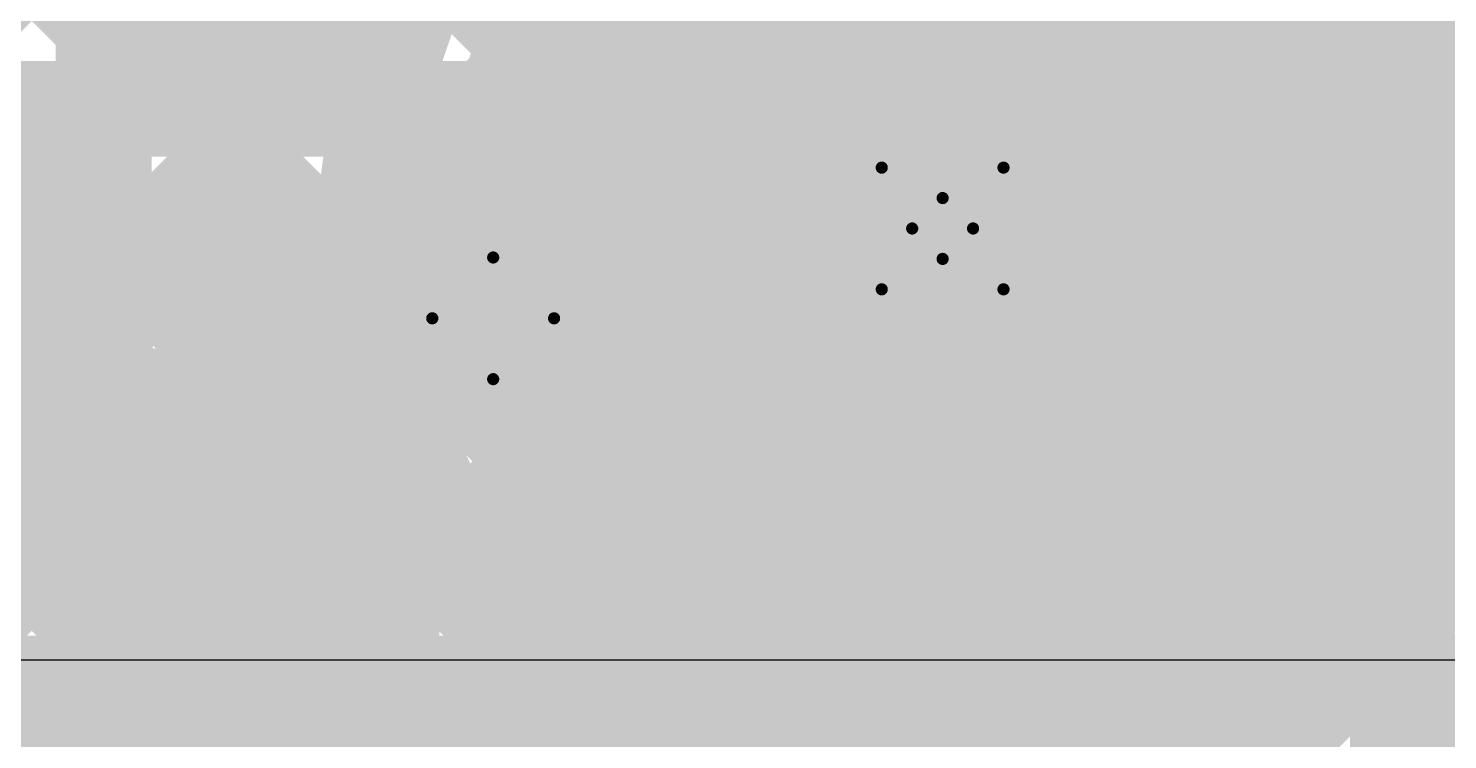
# Model space of a CAD drawing. Header units: millimetres. Extents: x 13 to 259, y -2 to 326.
# Drawn here: x 71.69 to 77.61, y 126.97 to 129.94 of the extents above; entities that cross this region are included whole.
import ezdxf

# ---------------------------------------------------------------- set-up
doc = ezdxf.new("R2010")
doc.units = ezdxf.units.MM
for name, color, linetype in [('BottomLayer', 5, 'Continuous'), ('BottomSolder', 6, 'Continuous'), ('ConnectLayer', 7, 'Continuous'), ('DrillDrawing', 1, 'Continuous'), ('Mechanical2', 216, 'Continuous'), ('Mechanical34', 56, 'Continuous'), ('Mechanical8', 56, 'Continuous'), ('MidLayer1', 16, 'Continuous'), ('MidLayer2', 76, 'Continuous'), ('MidLayer3', 90, 'Continuous'), ('MidLayer4', 156, 'Continuous'), ('MidLayer5', 130, 'Continuous'), ('MidLayer6', 216, 'Continuous'), ('MultiLayer', 9, 'Continuous'), ('TopLayer', 1, 'Continuous'), ('TopSolder', 216, 'Continuous')]:
    doc.layers.add(name, color=color, linetype=linetype)

# ---------------------------------------------------------------- blocks, each defined once
blk = doc.blocks.new('MTG240_400_176')
at = {"layer": 'BottomLayer', "const_width": 2}
blk.add_lwpolyline([(-1, 0, 1), (1, 0, 1)], format="xyb", close=True, dxfattribs=at)
at = {"layer": 'BottomSolder', "const_width": 2.1016}
blk.add_lwpolyline([(-1.0508, 0, 1), (1.0508, 0, 1)], format="xyb", close=True, dxfattribs=at)
at = {"layer": 'MidLayer1', "const_width": 2}
blk.add_lwpolyline([(-1, 0, 1), (1, 0, 1)], format="xyb", close=True, dxfattribs=at)
at = {"layer": 'MidLayer2', "const_width": 2}
blk.add_lwpolyline([(-1, 0, 1), (1, 0, 1)], format="xyb", close=True, dxfattribs=at)
at = {"layer": 'MidLayer3', "const_width": 2}
blk.add_lwpolyline([(-1, 0, 1), (1, 0, 1)], format="xyb", close=True, dxfattribs=at)
at = {"layer": 'MidLayer4', "const_width": 2}
blk.add_lwpolyline([(-1, 0, 1), (1, 0, 1)], format="xyb", close=True, dxfattribs=at)
at = {"layer": 'MidLayer5', "const_width": 2}
blk.add_lwpolyline([(-1, 0, 1), (1, 0, 1)], format="xyb", close=True, dxfattribs=at)
at = {"layer": 'MidLayer6', "const_width": 2}
blk.add_lwpolyline([(-1, 0, 1), (1, 0, 1)], format="xyb", close=True, dxfattribs=at)
at = {"layer": 'MultiLayer', "const_width": 2}
blk.add_lwpolyline([(-1, 0, 1), (1, 0, 1)], format="xyb", close=True, dxfattribs=at)
at = {"layer": 'TopLayer', "const_width": 2}
blk.add_lwpolyline([(-1, 0, 1), (1, 0, 1)], format="xyb", close=True, dxfattribs=at)
at = {"layer": 'TopSolder', "const_width": 2.1016}
blk.add_lwpolyline([(-1.0508, 0, 1), (1.0508, 0, 1)], format="xyb", close=True, dxfattribs=at)
blk = doc.blocks.new('MTG270_500_188')
at = {"layer": 'BottomLayer', "const_width": 2.5}
blk.add_lwpolyline([(-1.25, 0, 1), (1.25, 0, 1)], format="xyb", close=True, dxfattribs=at)
at = {"layer": 'BottomSolder', "const_width": 2.6016}
blk.add_lwpolyline([(-1.3008, 0, 1), (1.3008, 0, 1)], format="xyb", close=True, dxfattribs=at)
at = {"layer": 'MidLayer1', "const_width": 2.5}
blk.add_lwpolyline([(-1.25, 0, 1), (1.25, 0, 1)], format="xyb", close=True, dxfattribs=at)
at = {"layer": 'MidLayer2', "const_width": 2.5}
blk.add_lwpolyline([(-1.25, 0, 1), (1.25, 0, 1)], format="xyb", close=True, dxfattribs=at)
at = {"layer": 'MidLayer3', "const_width": 2.5}
blk.add_lwpolyline([(-1.25, 0, 1), (1.25, 0, 1)], format="xyb", close=True, dxfattribs=at)
at = {"layer": 'MidLayer4', "const_width": 2.5}
blk.add_lwpolyline([(-1.25, 0, 1), (1.25, 0, 1)], format="xyb", close=True, dxfattribs=at)
at = {"layer": 'MidLayer5', "const_width": 2.5}
blk.add_lwpolyline([(-1.25, 0, 1), (1.25, 0, 1)], format="xyb", close=True, dxfattribs=at)
at = {"layer": 'MidLayer6', "const_width": 2.5}
blk.add_lwpolyline([(-1.25, 0, 1), (1.25, 0, 1)], format="xyb", close=True, dxfattribs=at)
at = {"layer": 'MultiLayer', "const_width": 2.5}
blk.add_lwpolyline([(-1.25, 0, 1), (1.25, 0, 1)], format="xyb", close=True, dxfattribs=at)
at = {"layer": 'TopLayer', "const_width": 2.5}
blk.add_lwpolyline([(-1.25, 0, 1), (1.25, 0, 1)], format="xyb", close=True, dxfattribs=at)
at = {"layer": 'TopSolder', "const_width": 2.6016}
blk.add_lwpolyline([(-1.3008, 0, 1), (1.3008, 0, 1)], format="xyb", close=True, dxfattribs=at)

msp = doc.modelspace()

# ---------------------------------------------------------------- linework, layer by layer
at = {"layer": 'BottomLayer', "const_width": 0.3}
msp.add_lwpolyline([(73.4751, 128.725, 1), (73.7751, 128.725, 1)], format="xyb", close=True, dxfattribs=at)
at = {"layer": 'ConnectLayer', "const_width": 0.4}
for points in [[(68.24, 125.9399), (78.6601, 136.36)], [(68.24, 125.0914), (79.5087, 136.36)], [(68.24, 126.7884), (77.8116, 136.36)], [(68.3283, 124.3311), (80.3572, 136.36)], [(68.5655, 123.7198), (81.2057, 136.36)], [(68.9093, 123.215), (82.0542, 136.36)], [(68.9835, 136.36), (82.1551, 123.1884)], [(69.3464, 122.8036), (82.9028, 136.36)], [(69.832, 136.36), (83.952, 122.24)], [(69.8787, 122.4874), (83.7513, 136.36)], [(70.5253, 122.2855), (84.5998, 136.36)], [(70.6805, 136.36), (84.0238, 123.0168)], [(71.3284, 122.24), (85.4484, 136.36)], [(71.5291, 136.36), (84.5491, 123.34)], [(71.9999, 122.24), (71.9999, 136.36)], [(72.1769, 122.24), (86.2969, 136.36)], [(72.5999, 122.24), (72.5999, 136.36)], [(73.1999, 122.24), (73.1999, 136.36)], [(73.7999, 122.24), (73.7999, 136.36)], [(74.3999, 123.2956), (74.3999, 136.36)], [(74.9998, 123.1068), (74.9998, 136.36)], [(75.5998, 122.24), (75.5998, 136.36)], [(76.1998, 123.2053), (76.1998, 136.36)], [(76.7998, 123.2955), (76.7998, 136.36)], [(77.3998, 122.24), (77.3998, 136.36)], [(68.24, 136.255), (82.0379, 122.4571)], [(68.24, 135.4064), (80.3437, 123.3027)], [(68.24, 134.5579), (79.9658, 122.8321)], [(68.24, 133.7094), (78.6127, 123.3367)], [(68.24, 132.8609), (78.0453, 123.0555)], [(68.24, 132.0123), (78.0123, 122.24)], [(68.24, 131.1638), (76.1991, 123.2047)], [(70.8835, 131.0658), (73.0189, 128.9304)], [(70.8835, 131.0658), (73.0189, 128.9304)], [(73.0254, 122.24), (81.61, 130.8247)], [(68.24, 126.7884), (72.0123, 130.5607)], [(68.24, 126.7884), (72.0123, 130.5607)], [(70.6362, 130.4647), (75.0294, 126.0714)], [(70.6362, 130.4647), (75.0294, 126.0714)], [(71.6175, 129.3173), (72.6539, 130.3538)], [(71.6175, 129.3173), (72.6539, 130.3538)], [(68.24, 130.3153), (76.0292, 122.5261)], [(72.4618, 130.3362), (73.1584, 129.6395)], [(72.4618, 130.3362), (73.1584, 129.6395)], [(72.002, 128.8534), (73.3801, 130.2314)], [(72.002, 128.8534), (73.3801, 130.2314)], [(68.24, 129.5997), (81.5107, 129.5997)], [(71.1713, 127.1742), (73.097, 129.0999)], [(71.1713, 127.1742), (73.097, 129.0999)], [(68.24, 128.9997), (81.5107, 128.9997)], [(68.24, 128.3997), (81.5107, 128.3997)], [(71.8973, 128.3551), (73.392, 126.8604)], [(71.8973, 128.3551), (73.392, 126.8604)], [(71.821, 126.9753), (73.1462, 128.3005)], [(71.821, 126.9753), (73.1462, 128.3005)], [(71.3161, 128.0877), (72.6955, 126.7083)], [(71.3161, 128.0877), (72.6955, 126.7083)], [(68.24, 127.7997), (81.5107, 127.7997)], [(72.3394, 126.6452), (73.485, 127.7908)], [(72.3394, 126.6452), (73.485, 127.7908)], [(73.3996, 126.8568), (73.8737, 127.331)], [(73.3996, 126.8568), (73.8737, 127.331)], [(76.1393, 126.2024), (77.3009, 127.364)], [(76.1393, 126.2024), (77.3009, 127.364)], [(77.1459, 127.3491), (77.6689, 126.8261)], [(77.1459, 127.3491), (77.6689, 126.8261)], [(68.24, 127.1997), (81.5107, 127.1997)], [(73.0254, 122.24), (77.8815, 127.0961)], [(73.0254, 122.24), (77.8815, 127.0961)], [(73.7337, 126.3425), (74.3704, 126.9791)], [(73.7337, 126.3425), (74.3704, 126.9791)], [(76.6541, 126.9923), (77.3949, 126.2516)], [(76.6541, 126.9923), (77.3949, 126.2516)]]:
    msp.add_lwpolyline(points, dxfattribs=at)
for points in [[(76.3199, 131.3588, -0.758253), (81.703, 129.85)], [(76.3199, 131.3588, -0.758253), (81.703, 129.85)], [(73.0971, 129.0867, -0.245444), (74.1164, 131.0647)], [(73.0971, 129.0867, -0.245444), (74.1164, 131.0647)], [(81.703, 129.85, -0.595391), (77.2157, 127.4175)], [(81.703, 129.85, -0.595391), (77.2157, 127.4175)], [(73.2768, 128.1881, -0.421622), (73.0971, 129.0867)], [(73.2768, 128.1881, -0.421622), (73.0971, 129.0867)], [(75.1292, 126.7258, -0.262433), (73.2768, 128.1881)], [(75.1292, 126.7258, -0.262433), (73.2768, 128.1881)], [(77.2157, 127.4175, -0.149968), (75.9768, 126.7448)], [(77.2157, 127.4175, -0.149968), (75.9768, 126.7448)], [(73.203, 124.8, -5.295027), (72.5638, 126.4321)], [(73.203, 124.8, -5.295027), (72.5638, 126.4321)], [(72.5638, 126.4321, -0.912696), (73.734, 126.325)], [(72.5638, 126.4321, -0.912696), (73.734, 126.325)]]:
    msp.add_lwpolyline(points, format="xyb", dxfattribs=at)
at = {"layer": 'ConnectLayer'}
for points, const_width in [([(73.0584, 129.6395, 1), (73.2584, 129.6395, 1)], 0.2), ([(73.0584, 129.6395, 1), (73.2584, 129.6395, 1)], 0.2), ([(72.015, 128.725, 1), (70.7351, 128.725, 1)], 0.4), ([(72.015, 128.725, 1), (70.7351, 128.725, 1)], 0.4), ([(71.5175, 129.3173, 1), (71.7175, 129.3173, 1)], 0.2), ([(71.5175, 129.3173, 1), (71.7175, 129.3173, 1)], 0.2), ([(72.997, 129.0999, 1), (73.197, 129.0999, 1)], 0.2), ([(72.997, 129.0999, 1), (73.197, 129.0999, 1)], 0.2), ([(72.9971, 129.0867, 1), (73.1971, 129.0867, 1)], 0.2), ([(72.9971, 129.0867, 1), (73.1971, 129.0867, 1)], 0.2), ([(72.9971, 129.0867, 1), (73.1971, 129.0867, 1)], 0.2), ([(72.9971, 129.0867, 1), (73.1971, 129.0867, 1)], 0.2), ([(72.9189, 128.9304, 1), (73.1189, 128.9304, 1)], 0.2), ([(72.9189, 128.9304, 1), (73.1189, 128.9304, 1)], 0.2), ([(71.902, 128.8534, 1), (72.102, 128.8534, 1)], 0.2), ([(71.902, 128.8534, 1), (72.102, 128.8534, 1)], 0.2), ([(71.915, 128.725, 1), (72.115, 128.725, 1)], 0.2), ([(71.915, 128.725, 1), (72.115, 128.725, 1)], 0.2), ([(71.7973, 128.3551, 1), (71.9973, 128.3551, 1)], 0.2), ([(71.7973, 128.3551, 1), (71.9973, 128.3551, 1)], 0.2), ([(73.0462, 128.3005, 1), (73.2462, 128.3005, 1)], 0.2), ([(73.0462, 128.3005, 1), (73.2462, 128.3005, 1)], 0.2), ([(73.1768, 128.1881, 1), (73.3768, 128.1881, 1)], 0.2), ([(73.1768, 128.1881, 1), (73.3768, 128.1881, 1)], 0.2), ([(73.1768, 128.1881, 1), (73.3768, 128.1881, 1)], 0.2), ([(73.1768, 128.1881, 1), (73.3768, 128.1881, 1)], 0.2), ([(73.385, 127.7908, 1), (73.585, 127.7908, 1)], 0.2), ([(73.385, 127.7908, 1), (73.585, 127.7908, 1)], 0.2), ([(77.1157, 127.4175, 1), (77.3157, 127.4175, 1)], 0.2), ([(77.1157, 127.4175, 1), (77.3157, 127.4175, 1)], 0.2), ([(77.1157, 127.4175, 1), (77.3157, 127.4175, 1)], 0.2), ([(77.1157, 127.4175, 1), (77.3157, 127.4175, 1)], 0.2), ([(73.7737, 127.331, 1), (73.9737, 127.331, 1)], 0.2), ([(73.7737, 127.331, 1), (73.9737, 127.331, 1)], 0.2), ([(77.0459, 127.3491, 1), (77.2459, 127.3491, 1)], 0.2), ([(77.0459, 127.3491, 1), (77.2459, 127.3491, 1)], 0.2), ([(77.2009, 127.364, 1), (77.4009, 127.364, 1)], 0.2), ([(77.2009, 127.364, 1), (77.4009, 127.364, 1)], 0.2), ([(71.721, 126.9753, 1), (71.921, 126.9753, 1)], 0.2), ([(71.721, 126.9753, 1), (71.921, 126.9753, 1)], 0.2), ([(74.2704, 126.9791, 1), (74.4704, 126.9791, 1)], 0.2), ([(74.2704, 126.9791, 1), (74.4704, 126.9791, 1)], 0.2), ([(76.5541, 126.9923, 1), (76.7541, 126.9923, 1)], 0.2), ([(76.5541, 126.9923, 1), (76.7541, 126.9923, 1)], 0.2), ([(78.5703, 126.325, 1), (77.3903, 126.325, 1)], 0.4), ([(78.5703, 126.325, 1), (77.3903, 126.325, 1)], 0.4), ([(73.292, 126.8604, 1), (73.492, 126.8604, 1)], 0.2), ([(73.292, 126.8604, 1), (73.492, 126.8604, 1)], 0.2), ([(73.2996, 126.8568, 1), (73.4996, 126.8568, 1)], 0.2), ([(73.2996, 126.8568, 1), (73.4996, 126.8568, 1)], 0.2), ([(77.5689, 126.8261, 1), (77.7689, 126.8261, 1)], 0.2), ([(77.5689, 126.8261, 1), (77.7689, 126.8261, 1)], 0.2)]:
    msp.add_lwpolyline(points, format="xyb", close=True, dxfattribs=dict(at, const_width=const_width))
at = {"layer": 'DrillDrawing', "const_width": 0.0508}
for points in [[(75.246, 129.354), (75.5, 129.227)], [(75.246, 129.354), (75.373, 129.1)], [(75.5, 129.227), (75.754, 129.354)], [(75.627, 129.1), (75.754, 129.354)], [(75.246, 128.846), (75.373, 129.1)], [(75.627, 129.1), (75.754, 128.846)], [(73.3711, 128.725), (73.6251, 128.979)], [(73.6251, 128.979), (73.8791, 128.725)], [(75.246, 128.846), (75.5, 128.973)], [(75.5, 128.973), (75.754, 128.846)], [(73.3711, 128.725), (73.6251, 128.471)], [(73.6251, 128.471), (73.8791, 128.725)]]:
    msp.add_lwpolyline(points, dxfattribs=at)
at = {"layer": 'DrillDrawing', "const_width": 0.0254}
for points in [[(75.2333, 129.354, 1), (75.2587, 129.354, 1)], [(75.2333, 129.354, 1), (75.2587, 129.354, 1)], [(75.7413, 129.354, 1), (75.7667, 129.354, 1)], [(75.7413, 129.354, 1), (75.7667, 129.354, 1)], [(75.4873, 129.227, 1), (75.5127, 129.227, 1)], [(75.4873, 129.227, 1), (75.5127, 129.227, 1)], [(75.3603, 129.1, 1), (75.3857, 129.1, 1)], [(75.3603, 129.1, 1), (75.3857, 129.1, 1)], [(75.6143, 129.1, 1), (75.6397, 129.1, 1)], [(75.6143, 129.1, 1), (75.6397, 129.1, 1)], [(73.6124, 128.979, 1), (73.6378, 128.979, 1)], [(73.6124, 128.979, 1), (73.6378, 128.979, 1)], [(75.4873, 128.973, 1), (75.5127, 128.973, 1)], [(75.4873, 128.973, 1), (75.5127, 128.973, 1)], [(75.2333, 128.846, 1), (75.2587, 128.846, 1)], [(75.2333, 128.846, 1), (75.2587, 128.846, 1)], [(75.7413, 128.846, 1), (75.7667, 128.846, 1)], [(75.7413, 128.846, 1), (75.7667, 128.846, 1)], [(73.3584, 128.725, 1), (73.3838, 128.725, 1)], [(73.3584, 128.725, 1), (73.3838, 128.725, 1)], [(73.8664, 128.725, 1), (73.8918, 128.725, 1)], [(73.8664, 128.725, 1), (73.8918, 128.725, 1)], [(73.6124, 128.471, 1), (73.6378, 128.471, 1)], [(73.6124, 128.471, 1), (73.6378, 128.471, 1)]]:
    msp.add_lwpolyline(points, format="xyb", close=True, dxfattribs=at)
at = {"layer": 'Mechanical2', "const_width": 0.1}
for points in [[(75.5, 129.1), (75.5, 131)], [(77.625, 129.85), (78.8, 129.85)], [(73.4, 129.1), (77.4, 129.1)], [(75.5, 127.1), (75.5, 129.1)], [(66.8027, 127.5957), (78.8027, 127.5957)]]:
    msp.add_lwpolyline(points, dxfattribs=at)
at = {"layer": 'Mechanical2', "const_width": 0.05}
for points in [[(77.6, 129.85, 1), (77.65, 129.85, 1)], [(73.375, 129.1, 1), (73.425, 129.1, 1)], [(75.475, 129.1, 1), (75.525, 129.1, 1)], [(75.475, 129.1, 1), (75.525, 129.1, 1)], [(77.375, 129.1, 1), (77.425, 129.1, 1)], [(75.475, 127.1, 1), (75.525, 127.1, 1)]]:
    msp.add_lwpolyline(points, format="xyb", close=True, dxfattribs=at)
at = {"layer": 'Mechanical34', "const_width": 0.1}
for points in [[(75.5096, 129.1009), (75.5096, 131.0509)], [(76.8442, 129.875), (78.7942, 129.875)], [(73.5516, 129.1009), (75.5016, 129.1009)], [(75.5096, 129.1009), (77.4516, 129.1009)], [(75.5096, 127.1509), (75.5096, 129.1009)], [(68.1996, 127.3), (81.225, 127.3)]]:
    msp.add_lwpolyline(points, dxfattribs=at)
at = {"layer": 'Mechanical34'}
for points, const_width in [([(79.9942, 129.875, 1), (77.5942, 129.875, 1)], 0.1), ([(76.7016, 129.1009, 1), (74.3016, 129.1009, 1)], 0.1), ([(76.8192, 129.875, 1), (76.8692, 129.875, 1)], 0.05), ([(77.5692, 129.875, 1), (77.6192, 129.875, 1)], 0.05), ([(73.5266, 129.1009, 1), (73.5766, 129.1009, 1)], 0.05), ([(74.2766, 129.1009, 1), (74.3266, 129.1009, 1)], 0.05), ([(75.4766, 129.1009, 1), (75.5266, 129.1009, 1)], 0.05), ([(75.4846, 129.1009, 1), (75.5346, 129.1009, 1)], 0.05), ([(75.4846, 129.1009, 1), (75.5346, 129.1009, 1)], 0.05), ([(75.4846, 129.1009, 1), (75.5346, 129.1009, 1)], 0.05), ([(76.6766, 129.1009, 1), (76.7266, 129.1009, 1)], 0.05), ([(77.4266, 129.1009, 1), (77.4766, 129.1009, 1)], 0.05), ([(75.4846, 127.1509, 1), (75.5346, 127.1509, 1)], 0.05)]:
    msp.add_lwpolyline(points, format="xyb", close=True, dxfattribs=dict(at, const_width=const_width))
at = {"layer": 'Mechanical8'}
for points, const_width in [([(80.15, 129.85, 1), (77.45, 129.85, 1)], 0.1), ([(77.425, 129.85, 1), (77.475, 129.85, 1)], 0.05)]:
    msp.add_lwpolyline(points, format="xyb", close=True, dxfattribs=dict(at, const_width=const_width))
at = {"layer": 'MidLayer1', "const_width": 0.3}
msp.add_lwpolyline([(73.4751, 128.725, 1), (73.7751, 128.725, 1)], format="xyb", close=True, dxfattribs=at)
at = {"layer": 'MidLayer2', "const_width": 0.3}
msp.add_lwpolyline([(73.4751, 128.725, 1), (73.7751, 128.725, 1)], format="xyb", close=True, dxfattribs=at)
at = {"layer": 'MidLayer3', "const_width": 0.3}
msp.add_lwpolyline([(73.4751, 128.725, 1), (73.7751, 128.725, 1)], format="xyb", close=True, dxfattribs=at)
at = {"layer": 'MidLayer4', "const_width": 0.3}
msp.add_lwpolyline([(73.4751, 128.725, 1), (73.7751, 128.725, 1)], format="xyb", close=True, dxfattribs=at)
at = {"layer": 'MidLayer5', "const_width": 0.3}
msp.add_lwpolyline([(73.4751, 128.725, 1), (73.7751, 128.725, 1)], format="xyb", close=True, dxfattribs=at)
at = {"layer": 'MidLayer6', "const_width": 0.3}
msp.add_lwpolyline([(73.4751, 128.725, 1), (73.7751, 128.725, 1)], format="xyb", close=True, dxfattribs=at)
at = {"layer": 'MultiLayer', "const_width": 0.3}
msp.add_lwpolyline([(73.4751, 128.725, 1), (73.7751, 128.725, 1)], format="xyb", close=True, dxfattribs=at)
at = {"layer": 'TopLayer'}
msp.add_line((68.1, 127.3), (81.225, 127.3), dxfattribs=at)
at = {"layer": 'TopLayer', "const_width": 0.3}
msp.add_lwpolyline([(73.4751, 128.725, 1), (73.7751, 128.725, 1)], format="xyb", close=True, dxfattribs=at)

# ---------------------------------------------------------------- block references
for name, p in [('MTG270_500_188', (78.8, 129.85)), ('MTG240_400_176', (75.5, 129.1))]:
    msp.add_blockref(name, p)

doc.saveas('drawing.dxf')
